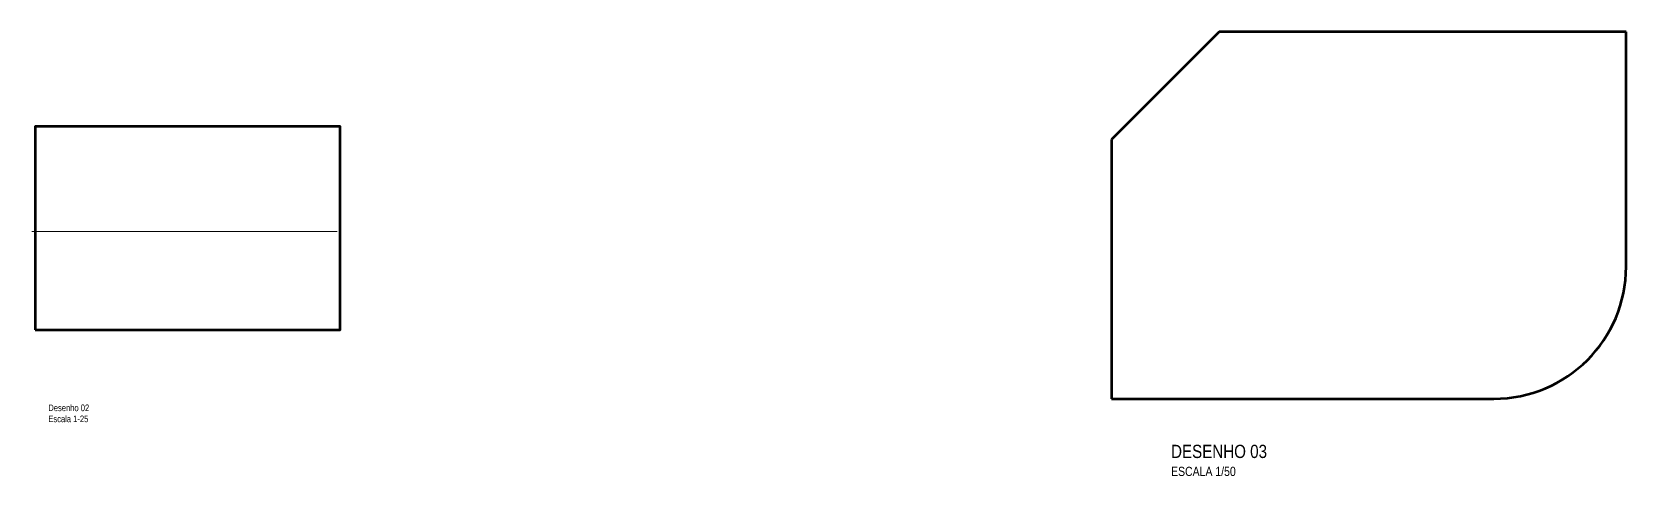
# Model space of a CAD drawing. Header units: millimetres. Extents: x 3164 to 3486, y -5244 to 1368.
# Drawn here: x 3470.28 to 3485.95, y -5224.81 to -5220.44 of the extents above; entities that cross this region are included whole.
import ezdxf

# ---------------------------------------------------------------- set-up
doc = ezdxf.new("R2010")
doc.units = ezdxf.units.MM
doc.linetypes.add('HIDDEN', pattern=[9.525, 6.35, -3.175])
for name, color, linetype, lineweight in [('L.LARGA', 6, 'Continuous', 53), ('L.PROJEÇÃO FINA', 30, 'HIDDEN', 9), ('TX 3', 50, 'Continuous', 20)]:
    doc.layers.add(name, color=color, linetype=linetype, lineweight=lineweight)
doc.styles.add('TX3 1-25', font='ARIALN.TTF', dxfattribs={"height": 0.065})
doc.styles.add('TX3 1-50', font='ARIALN.TTF', dxfattribs={"height": 0.13})

msp = doc.modelspace()

# ---------------------------------------------------------------- linework, layer by layer
at = {"layer": 'L.LARGA'}
for p, q in [((3481.953, -5220.436), (3480.893, -5221.496)), ((3485.953, -5220.436), (3481.953, -5220.436)), ((3485.953, -5222.746), (3485.953, -5220.436)), ((3480.893, -5221.496), (3480.893, -5224.046)), ((3480.893, -5224.046), (3484.653, -5224.046))]:
    msp.add_line(p, q, dxfattribs=at)
msp.add_lwpolyline([(3470.312, -5223.368), (3473.312, -5223.368), (3473.312, -5221.368), (3470.312, -5221.368)], close=True, dxfattribs=at)
msp.add_arc((3484.653, -5222.746), 1.3, 270, 0, dxfattribs=at)
at = {"layer": 'L.PROJEÇÃO FINA'}
msp.add_line((3470.281, -5222.401), (3473.281, -5222.401), dxfattribs=at)

# ---------------------------------------------------------------- texts
at = {"layer": 'TX 3', "attachment_point": 1}
for s, width, gutter_width, insert, char_height, style in [('Desenho 02\\PEscala 1-25', 3.8881, 18, (3470.443, -5224.103), 0.065, 'TX3 1-25'), ('DESENHO 03\\P{\\H0.69231x;ESCALA 1/50}', 2.36069, 0.65, (3481.48, -5224.499), 0.13, 'TX3 1-50')]:
    msp.add_mtext_dynamic_manual_height_columns(s, width=width, gutter_width=gutter_width, heights=[0], dxfattribs=dict(at, insert=insert, char_height=char_height, style=style))

doc.saveas('drawing.dxf')
